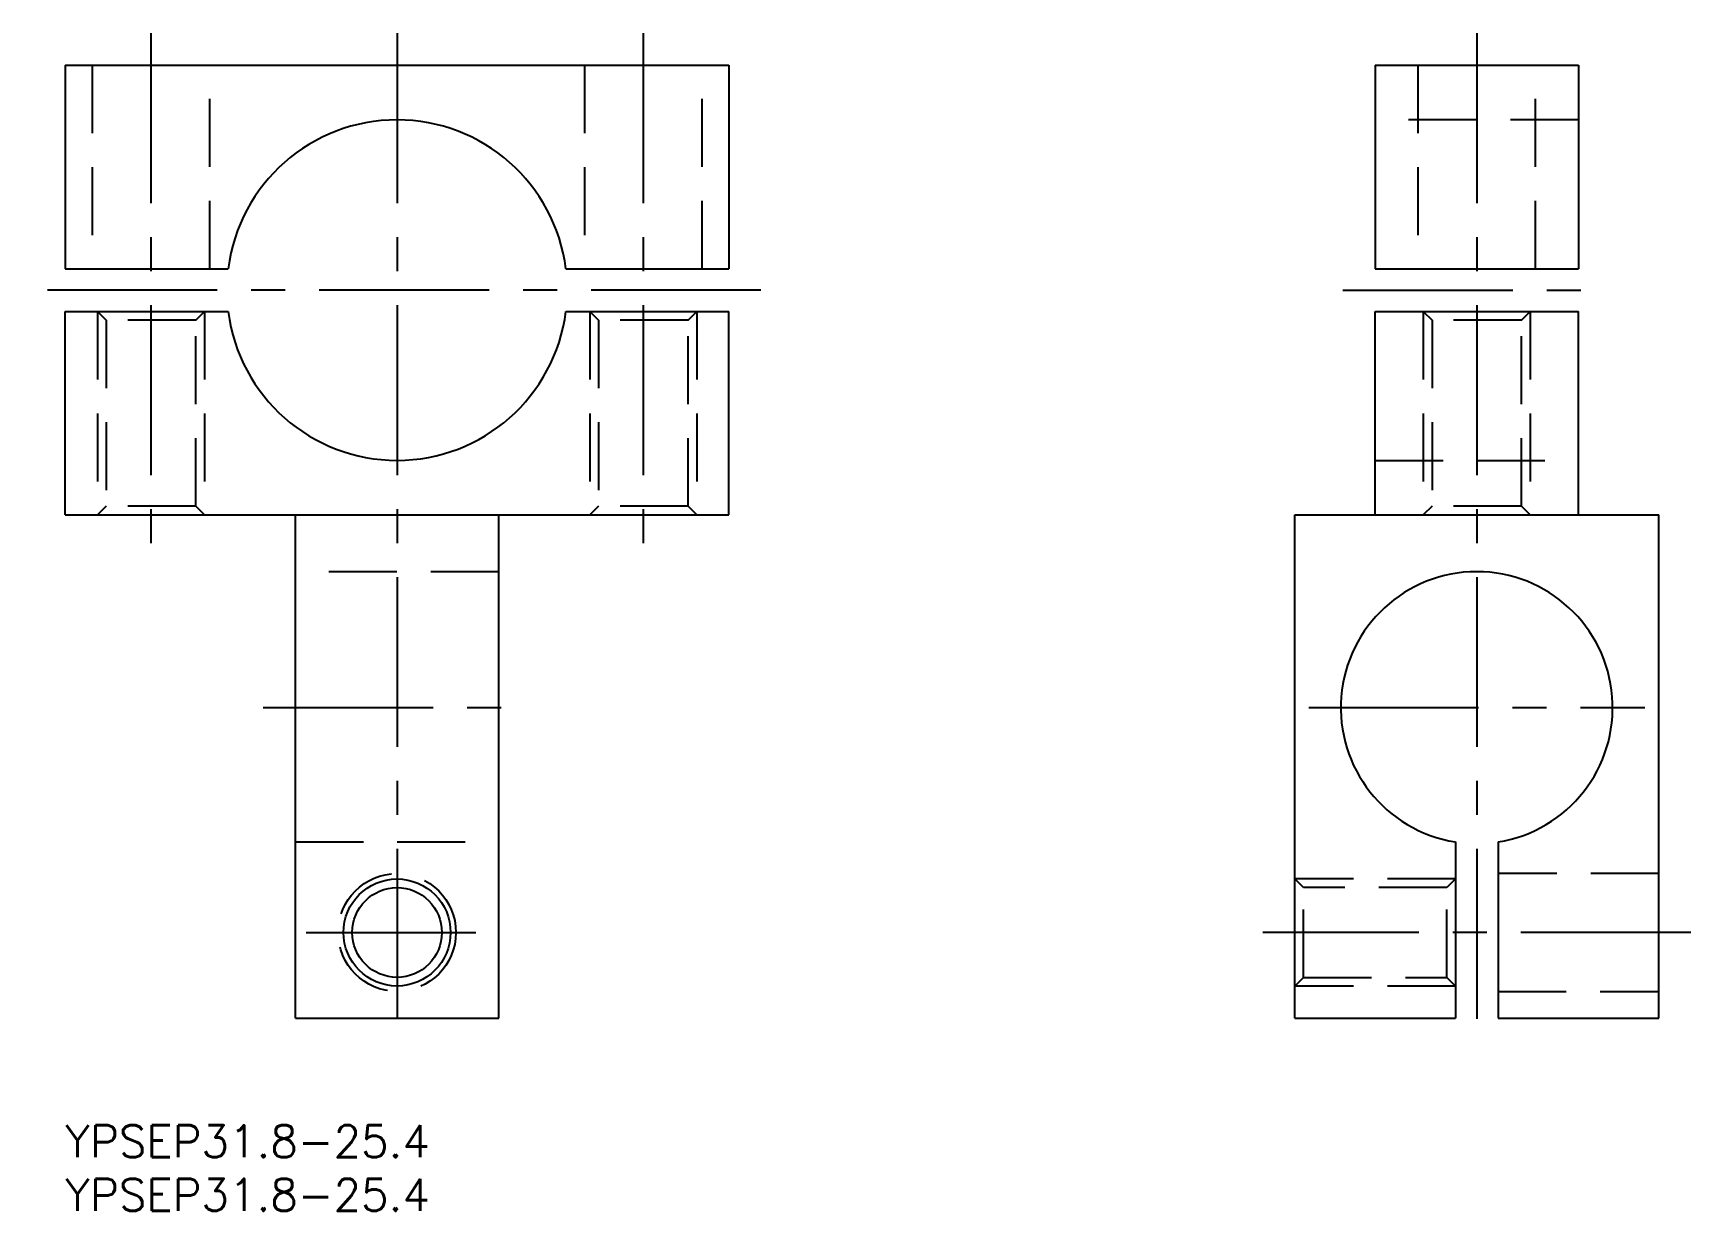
# Model space of a CAD drawing. Extents: x -3 to 152, y -8 to 102.
import ezdxf

# ---------------------------------------------------------------- set-up
doc = ezdxf.new("R2010")
doc.units = 0
doc.header["$LTSCALE"] = 0.5
doc.linetypes.add('CENTER', pattern=[50.8, 31.75, -6.35, 6.35, -6.35])
doc.linetypes.add('DASHED', pattern=[19.05, 12.7, -6.35])
for name, color, linetype in [('MSM_CENTER', 1, 'CENTER'), ('MSM_CONTINUOUS', 7, 'CONTINUOUS'), ('MSM_DASHED', 4, 'DASHED'), ('MSM_NARROW', 5, 'CONTINUOUS'), ('MSM_PART_NUMBER', 7, 'CONTINUOUS')]:
    doc.layers.add(name, color=color, linetype=linetype)
doc.styles.get("Standard").update_dxf_attribs({"font": 'txt.shx', "height": 3, "bigfont": 'bigfont.shx'})

# ---------------------------------------------------------------- blocks, each defined once
blk = doc.blocks.new('*U38')
at = {"layer": 'MSM_PART_NUMBER'}
blk.add_text('YPSEP31.8-25.4', height=3, dxfattribs=at).set_placement((0, -3))
blk = doc.blocks.new('*U39')
at = {"layer": 'MSM_PART_NUMBER'}
blk.add_text('YPSEP31.8-25.4', height=3, dxfattribs=at).set_placement((0, -8))

msp = doc.modelspace()

# ---------------------------------------------------------------- linework, layer by layer
at = {"layer": 'MSM_CENTER'}
for p, q in [((8, 102), (8, 54)), ((31, 102), (31, 7)), ((54, 102), (54, 54)), ((131.88, 102), (131.88, 7)), ((65, 78), (-3, 78)), ((119.38, 78), (144.38, 78)), ((18.5, 39), (43.5, 39)), ((116.18, 39), (147.58, 39)), ((22.5, 18), (39.5, 18)), ((151.88, 18), (111.88, 18)), ((151.88, 18), (131.03, 18))]:
    msp.add_line(p, q, dxfattribs=at)
at = {"layer": 'MSM_CONTINUOUS'}
for p, q in [((0, 99), (62, 99)), ((0, 99), (0, 80)), ((62, 99), (62, 80)), ((122.38, 99), (141.38, 99)), ((122.38, 99), (122.38, 80)), ((141.38, 99), (141.38, 80)), ((0, 80), (15.23, 80)), ((46.77, 80), (62, 80)), ((122.38, 80), (141.38, 80)), ((0, 57), (0, 76)), ((0, 76), (15.23, 76)), ((46.77, 76), (62, 76)), ((62, 57), (62, 76)), ((122.38, 57), (122.38, 76)), ((122.38, 76), (141.38, 76)), ((141.38, 57), (141.38, 76)), ((0, 57), (62, 57)), ((21.5, 10), (21.5, 57)), ((40.5, 10), (40.5, 57)), ((114.88, 57), (148.88, 57)), ((114.88, 10), (114.88, 57)), ((148.88, 10), (148.88, 57)), ((129.88, 26.46), (129.88, 10)), ((133.88, 26.46), (133.88, 10)), ((21.5, 10), (40.5, 10)), ((114.88, 10), (129.88, 10)), ((133.88, 10), (148.88, 10))]:
    msp.add_line(p, q, dxfattribs=at)
msp.add_circle((31, 18), 4.19, dxfattribs=at)
for centre, radius, start, end in [((31, 78), 15.9, 7.2262, 172.7738), ((31, 78), 15.9, 187.2262, 352.7738), ((131.88, 39), 12.7, 279.0607, 260.9393)]:
    msp.add_arc(centre, radius, start, end, dxfattribs=at)
at = {"layer": 'MSM_DASHED'}
for p, q in [((2.5, 99), (2.5, 80)), ((13.5, 80), (13.5, 99)), ((48.5, 99), (48.5, 80)), ((59.5, 80), (59.5, 99)), ((126.38, 99), (126.38, 80)), ((137.38, 80), (137.38, 99)), ((141.38, 93.9), (122.38, 93.9)), ((3, 76), (3.81, 75.19)), ((3, 76), (3, 57)), ((12.19, 75.19), (13, 76)), ((13, 76), (13, 57)), ((49, 76), (49.81, 75.19)), ((49, 76), (49, 57)), ((58.19, 75.19), (59, 76)), ((59, 76), (59, 57)), ((126.88, 76), (127.7, 75.19)), ((126.88, 76), (126.88, 57)), ((136.07, 75.19), (136.88, 76)), ((136.88, 76), (136.88, 57)), ((3.81, 75.19), (3.81, 57.81)), ((12.19, 75.19), (3.81, 75.19)), ((12.19, 57.81), (12.19, 75.19)), ((49.81, 75.19), (49.81, 57.81)), ((58.19, 75.19), (49.81, 75.19)), ((58.19, 57.81), (58.19, 75.19)), ((127.7, 75.19), (127.7, 57.81)), ((136.07, 75.19), (127.7, 75.19)), ((136.07, 57.81), (136.07, 75.19)), ((122.38, 62.1), (141.38, 62.1)), ((3.81, 57.81), (3, 57)), ((12.19, 57.81), (3.81, 57.81)), ((13, 57), (12.19, 57.81)), ((49.81, 57.81), (49, 57)), ((58.19, 57.81), (49.81, 57.81)), ((59, 57), (58.19, 57.81)), ((127.7, 57.81), (126.88, 57)), ((136.07, 57.81), (127.7, 57.81)), ((136.88, 57), (136.07, 57.81)), ((40.5, 51.7), (21.5, 51.7)), ((21.5, 26.46), (40.5, 26.46)), ((148.88, 23.5), (133.88, 23.5)), ((115.7, 22.19), (114.88, 23)), ((129.88, 23), (114.88, 23)), ((129.07, 22.19), (115.7, 22.19)), ((115.7, 13.81), (115.7, 22.19)), ((129.88, 23), (129.07, 22.19)), ((129.07, 13.81), (129.07, 22.19)), ((114.88, 13), (115.7, 13.81)), ((129.88, 13), (114.88, 13)), ((115.7, 13.81), (129.07, 13.81)), ((129.07, 13.81), (129.88, 13)), ((133.88, 12.5), (148.88, 12.5))]:
    msp.add_line(p, q, dxfattribs=at)
msp.add_circle((31, 18), 5.5, dxfattribs=at)
at = {"layer": 'MSM_NARROW'}
msp.add_circle((31, 18), 5, dxfattribs=at)

# ---------------------------------------------------------------- block references
at = {"layer": 'MSM_CONTINUOUS'}
for name in ['*U38', '*U39']:
    msp.add_blockref(name, (0, 0), dxfattribs=at)

doc.saveas('drawing.dxf')
